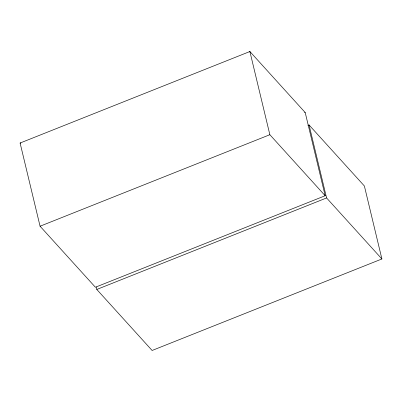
<?xml version="1.0" encoding="UTF-8"?>
<svg xmlns="http://www.w3.org/2000/svg" width="402" height="402" viewBox="0 0 402 402"><rect width="100%" height="100%" fill="white"/><g stroke="black" fill="none" stroke-linecap="round" stroke-linejoin="round"><path stroke-width="0.6" d="M249.597 51.948L249.888 51.526L305.203 112.545L325.173 195.734L95.39 287.239L40.069 226.22L20.1 143.032L249.888 51.526L269.858 134.715L325.173 195.734M40.069 226.22L269.858 134.715M307.897 125.444L309.063 124.977L364.383 185.995L381.9 258.968L152.112 350.474L96.797 289.455L96.214 287.023M96.797 289.455L326.585 197.95L381.9 258.968M304.5 112.51L305.203 112.545M20.1 143.032L20.798 143.067M309.063 124.977L326.585 197.95"/></g></svg>
